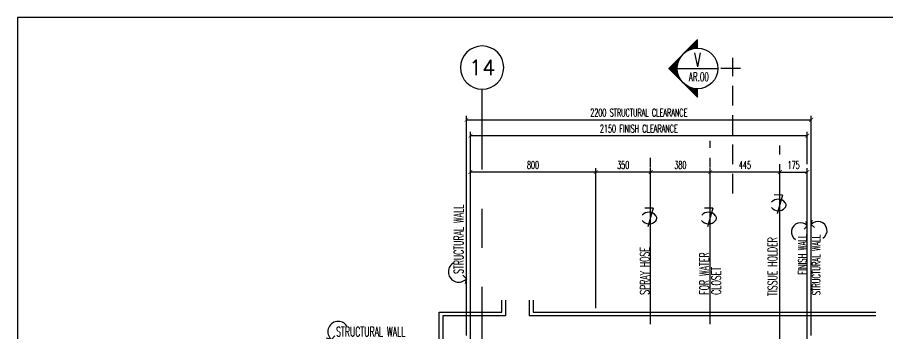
# Model space of a CAD drawing. Extents: x -171191 to -142314, y 196391 to 216316.
# Drawn here: x -171191 to -165639, y 214297 to 216316 of the extents above; entities that cross this region are included whole.
import ezdxf
from ezdxf.enums import TextEntityAlignment as Align

# ---------------------------------------------------------------- set-up
doc = ezdxf.new("R2010")
doc.units = 0
doc.header["$LTSCALE"] = 500
doc.header["$MEASUREMENT"] = 0
for name, pattern in [('CENTER2', [1.125, 0.75, -0.125, 0.125, -0.125]), ('CENTERX2', [4, 2.5, -0.5, 0.5, -0.5]), ('HIDDEN', [0.375, 0.25, -0.125])]:
    doc.linetypes.add(name, pattern=pattern)
doc.layers.get('0').update_dxf_attribs({"linetype": 'CONTINUOUS'})
doc.layers.get('DEFPOINTS').update_dxf_attribs({"linetype": 'CONTINUOUS'})
for name, color, linetype in [('ARCDIMR', 4, 'CONTINUOUS'), ('AX-CR', 2, 'CONTINUOUS'), ('AX-TXT', 2, 'CONTINUOUS'), ('AXES', 11, 'CENTERX2'), ('AXIS', 11, 'CENTER2'), ('DIM', 4, 'CONTINUOUS'), ('Dimout', 4, 'CONTINUOUS'), ('ELEV-MARK', 6, 'CONTINUOUS'), ('Plaster', 7, 'CONTINUOUS'), ('TITLE', 1, 'CONTINUOUS'), ('TXT', 2, 'CONTINUOUS'), ('WALL', 6, 'CONTINUOUS')]:
    doc.layers.add(name, color=color, linetype=linetype)
doc.styles.add('ROMANS', font='romans.shx', dxfattribs={"width": 0.6})
doc.dimstyles.new('R50', dxfattribs={"dimscale": 0, "dimtxt": 0.06, "dimasz": 0.03, "dimexe": 0.03, "dimexo": 0.03, "dimgap": 0.03, "dimtad": 1, "dimdec": 0, "dimlfac": 1000, "dimzin": 13, "dimdsep": 46, "dimtxsty": 'ROMANS', "dimblk": 'ARCHTICK', "dimcen": 0.09, "dimclrd": 4, "dimclre": 4, "dimclrt": 2, "dimadec": 0, "dimazin": 0, "dimtfac": 1, "dimtdec": 0, "dimtofl": 0, "dimtmove": 2, "dimatfit": 3, "dimldrblk": 'CLOSEDBLANK', "dimfxl": 0, "dimtolj": 1, "dimtzin": 0, "dimarcsym": 0})

# ---------------------------------------------------------------- blocks, each defined once
blk = doc.blocks.new('A0-BOX')
at = {"layer": 'TITLE'}
for p, q in [((0, 79.7), (0, 0)), ((113.3, 79.7), (0, 79.7))]:
    blk.add_line(p, q, dxfattribs=at)
blk = doc.blocks.new('_ARCHTICK')
at = {"color": 0, "linetype": 'ByBlock', "const_width": 0.15}
blk.add_lwpolyline([(-0.5, -0.5), (0.5, 0.5)], dxfattribs=at)
blk = doc.blocks.new('*D120')
at = {"layer": 'DEFPOINTS', "color": 0}
for p in [(-166150.8, 215328.4), (-166325.8, 214234.3), (-166150.8, 214234.3)]:
    blk.add_point(p, dxfattribs=at)
at = {"layer": 'Dimout', "color": 4, "lineweight": -2}
for p, q in [((-166325.8, 214259.3), (-166325.8, 215353.4)), ((-166150.8, 214259.3), (-166150.8, 215353.4)), ((-166325.8, 215328.4), (-166150.8, 215328.4))]:
    blk.add_line(p, q, dxfattribs=at)
at = {"layer": 'Dimout', "color": 4, "lineweight": -2, "xscale": 25, "yscale": 25, "zscale": 25, "rotation": 180}
blk.add_blockref('_ARCHTICK', (-166325.8, 215328.4), dxfattribs=at)
at = {"layer": 'Dimout', "color": 4, "lineweight": -2, "xscale": 25, "yscale": 25, "zscale": 25}
blk.add_blockref('_ARCHTICK', (-166150.8, 215328.4), dxfattribs=at)
at = {"layer": 'Dimout', "color": 2, "insert": (-166238.3, 215373.4), "char_height": 50, "attachment_point": 5, "style": 'ROMANS'}
blk.add_mtext('\\A1;175', dxfattribs=at)
blk = doc.blocks.new('_ClosedBlank')
at = {"color": 0, "linetype": 'ByBlock', "lineweight": -2}
for p, q in [((-1, 0.17), (0, 0)), ((-1, 0.17), (-1, -0.17)), ((0, 0), (-1, -0.17))]:
    blk.add_line(p, q, dxfattribs=at)
blk = doc.blocks.new('*D119')
at = {"layer": 'DEFPOINTS', "color": 0}
for p in [(-166770.8, 215328.4), (-166770.8, 214489.3), (-166325.8, 214495.1)]:
    blk.add_point(p, dxfattribs=at)
at = {"layer": 'Dimout', "color": 4, "lineweight": -2}
for p, q in [((-166770.8, 214514.3), (-166770.8, 215353.4)), ((-166325.8, 214520.1), (-166325.8, 215353.4)), ((-166325.8, 215328.4), (-166770.8, 215328.4))]:
    blk.add_line(p, q, dxfattribs=at)
at = {"layer": 'Dimout', "color": 4, "lineweight": -2, "xscale": 25, "yscale": 25, "zscale": 25, "rotation": 180}
blk.add_blockref('_ARCHTICK', (-166770.8, 215328.4), dxfattribs=at)
at = {"layer": 'Dimout', "color": 4, "lineweight": -2, "xscale": 25, "yscale": 25, "zscale": 25}
blk.add_blockref('_ARCHTICK', (-166325.8, 215328.4), dxfattribs=at)
at = {"layer": 'Dimout', "color": 2, "insert": (-166548.3, 215373.4), "char_height": 50, "attachment_point": 5, "style": 'ROMANS'}
blk.add_mtext('\\A1;445', dxfattribs=at)
blk = doc.blocks.new('*D118')
at = {"layer": 'DEFPOINTS', "color": 0}
for p in [(-167150.8, 215328.4), (-167150.8, 214489.3), (-166770.8, 214489.3)]:
    blk.add_point(p, dxfattribs=at)
at = {"layer": 'Dimout', "color": 4, "lineweight": -2}
for p, q in [((-167150.8, 214514.3), (-167150.8, 215353.4)), ((-166770.8, 214514.3), (-166770.8, 215353.4)), ((-166770.8, 215328.4), (-167150.8, 215328.4))]:
    blk.add_line(p, q, dxfattribs=at)
at = {"layer": 'Dimout', "color": 4, "lineweight": -2, "xscale": 25, "yscale": 25, "zscale": 25, "rotation": 180}
blk.add_blockref('_ARCHTICK', (-167150.8, 215328.4), dxfattribs=at)
at = {"layer": 'Dimout', "color": 4, "lineweight": -2, "xscale": 25, "yscale": 25, "zscale": 25}
blk.add_blockref('_ARCHTICK', (-166770.8, 215328.4), dxfattribs=at)
at = {"layer": 'Dimout', "color": 2, "insert": (-166960.8, 215373.4), "char_height": 50, "attachment_point": 5, "style": 'ROMANS'}
blk.add_mtext('\\A1;380', dxfattribs=at)
blk = doc.blocks.new('STTRUC.WALL')
at = {"layer": 'DIM'}
blk.add_arc((-0.0435, -0.0496), 0.066, 213.1771, 48.77928, dxfattribs=at)
at = {"layer": 'WALL'}
for q in [(-0.0228, -0.0234), (0.0318, -0.0075)]:
    blk.add_line((0, 0), q, dxfattribs=at)
at = {"layer": 'TXT', "style": 'ROMANS', "width": 0.6}
blk.add_text('STRUCTURAL WALL', height=0.06, dxfattribs=at).set_placement((-0.516, -0.066))
blk = doc.blocks.new('FINISH.WALL')
at = {"layer": 'DIM'}
blk.add_arc((-0.0435, 0.0496), 0.066, 311.22072, 146.8229, dxfattribs=at)
at = {"layer": 'WALL'}
for q in [(-0.0228, 0.0234), (0.0318, 0.0075)]:
    blk.add_line((0, 0), q, dxfattribs=at)
at = {"layer": 'TXT', "style": 'ROMANS', "width": 0.6}
blk.add_text('FINISH WALL', height=0.06, dxfattribs=at).set_placement((-0.3548, 0.0066))
blk = doc.blocks.new('SCNTR', base_point=(3632.66, 549.66))
for q in [(3633.89, 554.57), (3636.1, 543.44)]:
    blk.add_line((3631.12, 543.44), q)
for centre, radius, start, end in [((3633.47, 547.5), 5.23, 39.4883, 140.5117), ((3630.8, 549.38), 1.99, 133.3084, 182.4789), ((3630.8, 549.21), 1.99, 177.5211, 226.6916), ((3633.47, 551.09), 5.23, 219.4883, 320.5117)]:
    blk.add_arc(centre, radius, start, end)
blk = doc.blocks.new('*X33')
at = {"color": 0}
for p, q in [((14608, 7877), (14819, 8088)), ((14625, 7890), (14821, 8086)), ((14637, 7899), (14823, 8084)), ((14647, 7905), (14825, 8082)), ((14656, 7910), (14826, 8081)), ((14664, 7915), (14828, 8079)), ((14671, 7919), (14830, 8077)), ((14678, 7922), (14832, 8075)), ((14685, 7925), (14833, 8073)), ((14691, 7928), (14835, 8072)), ((14697, 7930), (14837, 8070)), ((14703, 7933), (14839, 8068)), ((14709, 7935), (14841, 8066)), ((14714, 7937), (14842, 8065)), ((14719, 7938), (14844, 8063)), ((14725, 7940), (14846, 8061)), ((14730, 7941), (14848, 8059)), ((14734, 7943), (14849, 8058)), ((14739, 7944), (14851, 8056)), ((14744, 7945), (14853, 8054)), ((14749, 7946), (14855, 8052)), ((14753, 7947), (14856, 8051)), ((14757, 7948), (14858, 8049)), ((14762, 7949), (14860, 8047)), ((14766, 7950), (14862, 8045)), ((14770, 7950), (14863, 8043)), ((14774, 7951), (14865, 8042)), ((14778, 7951), (14867, 8040)), ((14782, 7952), (14869, 8038)), ((14786, 7952), (14871, 8036)), ((14790, 7953), (14872, 8035)), ((14794, 7953), (14874, 8033)), ((14798, 7953), (14876, 8031)), ((14802, 7953), (14878, 8029)), ((14805, 7954), (14879, 8028)), ((14809, 7954), (14881, 8026)), ((14813, 7954), (14883, 8024)), ((14816, 7954), (14885, 8022)), ((14820, 7954), (14886, 8020)), ((14823, 7954), (14888, 8019)), ((14827, 7954), (14890, 8017)), ((14830, 7954), (14892, 8015)), ((14834, 7953), (14894, 8013)), ((14837, 7953), (14895, 8012)), ((14840, 7953), (14897, 8010)), ((14844, 7953), (14899, 8008)), ((14847, 7953), (14901, 8006)), ((14850, 7952), (14902, 8005)), ((14853, 7952), (14904, 8003)), ((14856, 7952), (14906, 8001)), ((14860, 7951), (14908, 7999)), ((14863, 7951), (14909, 7997)), ((14866, 7950), (14911, 7996)), ((14869, 7950), (14913, 7994)), ((14872, 7949), (14915, 7992)), ((14875, 7949), (14917, 7990)), ((14878, 7948), (14918, 7989)), ((14881, 7948), (14920, 7987)), ((14884, 7947), (14922, 7985)), ((14887, 7947), (14924, 7983)), ((14890, 7946), (14925, 7982)), ((14893, 7945), (14927, 7980)), ((14895, 7945), (14929, 7978)), ((14898, 7944), (14931, 7976)), ((14901, 7943), (14932, 7974)), ((14904, 7942), (14934, 7973)), ((14907, 7942), (14936, 7971)), ((14909, 7941), (14938, 7969)), ((14912, 7940), (14939, 7967)), ((14915, 7939), (14941, 7966)), ((14917, 7938), (14943, 7964)), ((14920, 7937), (14945, 7962)), ((14923, 7937), (14947, 7960)), ((14925, 7936), (14948, 7959)), ((14928, 7935), (14950, 7957)), ((14931, 7934), (14952, 7955)), ((14933, 7933), (14954, 7953)), ((14936, 7932), (14955, 7952)), ((14938, 7931), (14957, 7950)), ((14941, 7930), (14959, 7948)), ((14943, 7929), (14961, 7946)), ((14946, 7928), (14962, 7944)), ((14948, 7927), (14964, 7943)), ((14951, 7926), (14966, 7941)), ((14953, 7925), (14968, 7939)), ((14956, 7923), (14970, 7937)), ((14958, 7922), (14971, 7936)), ((14960, 7921), (14973, 7934)), ((14963, 7920), (14975, 7932)), ((14965, 7919), (14977, 7930)), ((14967, 7918), (14978, 7929)), ((14970, 7916), (14980, 7927)), ((14972, 7915), (14982, 7925)), ((14974, 7914), (14984, 7923)), ((14977, 7913), (14985, 7921)), ((14979, 7911), (14987, 7920)), ((14981, 7910), (14989, 7918)), ((14983, 7909), (14991, 7916)), ((14986, 7908), (14993, 7914)), ((14360, 7629), (14571, 7839)), ((14364, 7629), (14557, 7822)), ((14368, 7629), (14549, 7810)), ((14371, 7629), (14542, 7800)), ((14375, 7629), (14537, 7791)), ((14378, 7629), (14533, 7783)), ((14382, 7629), (14529, 7776)), ((14988, 7906), (14994, 7913)), ((14990, 7905), (14996, 7911)), ((14992, 7903), (14998, 7909)), ((14994, 7902), (15000, 7907)), ((14997, 7901), (15001, 7906)), ((14999, 7899), (15003, 7904)), ((15001, 7898), (15005, 7902)), ((15003, 7896), (15007, 7900)), ((15005, 7895), (15008, 7898)), ((15007, 7894), (15010, 7897)), ((15009, 7892), (15012, 7895)), ((15011, 7891), (15014, 7893)), ((15013, 7889), (15016, 7891)), ((15015, 7888), (15017, 7890)), ((15017, 7886), (15019, 7888)), ((15019, 7884), (15021, 7886)), ((15021, 7883), (15023, 7884)), ((15023, 7881), (15024, 7883)), ((15025, 7880), (15026, 7881)), ((15027, 7878), (15028, 7879)), ((15029, 7877), (15030, 7877)), ((15031, 7875), (15031, 7875)), ((15033, 7873), (15033, 7874)), ((15035, 7872), (15035, 7872)), ((15036, 7870), (15037, 7870)), ((15038, 7868), (15038, 7868)), ((15040, 7867), (15040, 7867)), ((15042, 7865), (15042, 7865)), ((15044, 7863), (15044, 7863)), ((15046, 7861), (15046, 7861)), ((15047, 7860), (15047, 7860)), ((15051, 7856), (15051, 7856)), ((15053, 7854), (15053, 7854)), ((15054, 7852), (15054, 7853)), ((15056, 7851), (15056, 7851)), ((15058, 7849), (15058, 7849)), ((15059, 7847), (15060, 7847)), ((15061, 7845), (15061, 7845)), ((15063, 7843), (15063, 7844)), ((15064, 7841), (15065, 7842)), ((15066, 7839), (15067, 7840)), ((15068, 7837), (15069, 7838)), ((15069, 7836), (15070, 7837)), ((15071, 7834), (15072, 7835)), ((15072, 7832), (15074, 7833)), ((15074, 7830), (15076, 7831)), ((15076, 7828), (15077, 7830)), ((15077, 7826), (15079, 7828)), ((15079, 7824), (15081, 7826)), ((15080, 7822), (15083, 7824)), ((15082, 7820), (15084, 7822)), ((15083, 7818), (15086, 7821)), ((15085, 7815), (15088, 7819)), ((15086, 7813), (15090, 7817)), ((15087, 7811), (15092, 7815)), ((15089, 7809), (15093, 7814)), ((15090, 7807), (15095, 7812)), ((15092, 7805), (15097, 7810)), ((15093, 7803), (15099, 7808)), ((15094, 7801), (15100, 7807)), ((15096, 7798), (15102, 7805)), ((15097, 7796), (15104, 7803)), ((15098, 7794), (15106, 7801)), ((15100, 7792), (15107, 7799)), ((15101, 7790), (15109, 7798)), ((15102, 7787), (15111, 7796)), ((15104, 7785), (15113, 7794)), ((15105, 7783), (15115, 7792)), ((15106, 7780), (15116, 7791)), ((15107, 7778), (15118, 7789)), ((15108, 7776), (15120, 7787)), ((15110, 7773), (15122, 7785)), ((15111, 7771), (15123, 7784)), ((15112, 7769), (15125, 7782)), ((15113, 7766), (15127, 7780)), ((15114, 7764), (15129, 7778)), ((15115, 7761), (15130, 7777)), ((15116, 7759), (15132, 7775)), ((14385, 7629), (14525, 7769)), ((14389, 7629), (14522, 7762)), ((14392, 7629), (14519, 7756)), ((14396, 7629), (14517, 7750)), ((14399, 7629), (14515, 7744)), ((14403, 7629), (14513, 7739)), ((14406, 7629), (14511, 7733)), ((14410, 7629), (14509, 7728)), ((14413, 7629), (14507, 7723)), ((14417, 7629), (14506, 7718)), ((14421, 7629), (14505, 7713)), ((14424, 7629), (14503, 7708)), ((14428, 7629), (14502, 7703)), ((14431, 7629), (14501, 7699)), ((14435, 7629), (14500, 7694)), ((14438, 7629), (14499, 7690)), ((14442, 7629), (14499, 7686)), ((14445, 7629), (14498, 7681)), ((14449, 7629), (14497, 7677)), ((14452, 7629), (14497, 7673)), ((14456, 7629), (14496, 7669)), ((14459, 7629), (14496, 7665)), ((14463, 7629), (14495, 7661)), ((14466, 7629), (14495, 7657)), ((14470, 7629), (14494, 7653)), ((14474, 7629), (14494, 7649)), ((14477, 7629), (14494, 7646)), ((14481, 7629), (14494, 7642)), ((14484, 7629), (14494, 7638)), ((15117, 7756), (15134, 7773)), ((15118, 7754), (15136, 7771)), ((15119, 7751), (15137, 7769)), ((15121, 7749), (15139, 7768)), ((15122, 7746), (15141, 7766)), ((15122, 7744), (15143, 7764)), ((15123, 7741), (15145, 7762)), ((15124, 7739), (15146, 7761)), ((15125, 7736), (15148, 7759)), ((15126, 7733), (15150, 7757)), ((15127, 7731), (15152, 7755)), ((15128, 7728), (15153, 7754)), ((15129, 7725), (15155, 7752)), ((15130, 7723), (15157, 7750)), ((15130, 7720), (15159, 7748)), ((15131, 7717), (15160, 7746)), ((15132, 7714), (15162, 7745)), ((15133, 7712), (15164, 7743)), ((15133, 7709), (15166, 7741)), ((15134, 7706), (15168, 7739)), ((15135, 7703), (15169, 7738)), ((15136, 7700), (15171, 7736)), ((15136, 7697), (15173, 7734)), ((15137, 7695), (15175, 7732)), ((15137, 7692), (15176, 7731)), ((15138, 7689), (15178, 7729)), ((15139, 7686), (15180, 7727)), ((15139, 7683), (15182, 7725)), ((15140, 7680), (15183, 7723)), ((15140, 7676), (15185, 7722)), ((15140, 7673), (15187, 7720)), ((15141, 7670), (15189, 7718)), ((15141, 7667), (15191, 7716)), ((15142, 7664), (15192, 7715)), ((15142, 7661), (15194, 7713)), ((15142, 7658), (15196, 7711)), ((15143, 7654), (15198, 7709)), ((15143, 7651), (15199, 7708)), ((15143, 7648), (15201, 7706)), ((15143, 7644), (15203, 7704)), ((15143, 7641), (15205, 7702)), ((15143, 7637), (15206, 7700)), ((15143, 7634), (15208, 7699)), ((15144, 7631), (15210, 7697)), ((15145, 7629), (15212, 7695)), ((15149, 7629), (15214, 7693)), ((15152, 7629), (15215, 7692)), ((15156, 7629), (15217, 7690)), ((15159, 7629), (15219, 7688)), ((15163, 7629), (15221, 7686)), ((15167, 7629), (15222, 7685)), ((15170, 7629), (15224, 7683)), ((15174, 7629), (15226, 7681)), ((15177, 7629), (15228, 7679)), ((15181, 7629), (15229, 7678)), ((15184, 7629), (15231, 7676)), ((15188, 7629), (15233, 7674)), ((15191, 7629), (15235, 7672)), ((15195, 7629), (15236, 7670)), ((15198, 7629), (15238, 7669)), ((15202, 7629), (15240, 7667)), ((15205, 7629), (15242, 7665)), ((15209, 7629), (15244, 7663)), ((15212, 7629), (15245, 7662)), ((15216, 7629), (15247, 7660)), ((15220, 7629), (15249, 7658)), ((15223, 7629), (15251, 7656)), ((15227, 7629), (15252, 7655)), ((15230, 7629), (15254, 7653)), ((15234, 7629), (15256, 7651)), ((15237, 7629), (15258, 7649)), ((15241, 7629), (15259, 7647)), ((15244, 7629), (15261, 7646)), ((15248, 7629), (15263, 7644)), ((15251, 7629), (15265, 7642)), ((15255, 7629), (15267, 7640)), ((15258, 7629), (15268, 7639)), ((15262, 7629), (15270, 7637)), ((15266, 7629), (15272, 7635)), ((14488, 7629), (14494, 7635)), ((14491, 7629), (14494, 7631)), ((15269, 7629), (15274, 7633)), ((15273, 7629), (15275, 7632)), ((15276, 7629), (15277, 7630))]:
    blk.add_line(p, q, dxfattribs=at)
blk = doc.blocks.new('AXU')
at = {"layer": 'AX-CR'}
blk.add_circle((0, 350), 350, dxfattribs=at)
at = {"layer": 'AX-TXT', "style": 'ROMANS'}
blk.add_attdef('AX', text='', height=250, dxfattribs=at).set_placement((0, 350), align=Align.MIDDLE)
blk = doc.blocks.new('STRUC.W')
at = {"layer": 'DIM'}
blk.add_arc((0.0435, 0.0496), 0.066, 33.1771, 228.7793, dxfattribs=at)
at = {"layer": 'WALL'}
for q in [(-0.0318, 0.0075), (0.0228, 0.0234)]:
    blk.add_line((0, 0), q, dxfattribs=at)
at = {"layer": 'TXT', "style": 'ROMANS', "width": 0.6}
blk.add_text('STRUCTURAL WALL', height=0.06, dxfattribs=at).set_placement((0.0308, 0.0198))
blk = doc.blocks.new('*D111')
at = {"layer": 'DEFPOINTS', "color": 0}
for p in [(-168300.8, 215328.4), (-167500.8, 214489.3), (-168300.8, 214259.3)]:
    blk.add_point(p, dxfattribs=at)
at = {"layer": 'Dimout', "color": 4, "lineweight": -2}
for p, q in [((-168300.8, 214284.3), (-168300.8, 215353.4)), ((-167500.8, 214514.3), (-167500.8, 215353.4)), ((-167500.8, 215328.4), (-168300.8, 215328.4))]:
    blk.add_line(p, q, dxfattribs=at)
at = {"layer": 'Dimout', "color": 4, "lineweight": -2, "xscale": 25, "yscale": 25, "zscale": 25, "rotation": 180}
blk.add_blockref('_ARCHTICK', (-168300.8, 215328.4), dxfattribs=at)
at = {"layer": 'Dimout', "color": 4, "lineweight": -2, "xscale": 25, "yscale": 25, "zscale": 25}
blk.add_blockref('_ARCHTICK', (-167500.8, 215328.4), dxfattribs=at)
at = {"layer": 'Dimout', "color": 2, "insert": (-167900.8, 215373.4), "char_height": 50, "attachment_point": 5, "style": 'ROMANS'}
blk.add_mtext('\\A1;800', dxfattribs=at)
blk = doc.blocks.new('*D102')
at = {"layer": 'DEFPOINTS', "color": 0}
for p in [(-166125.8, 215662.2), (-168325.8, 214259.3), (-166125.8, 214259.3)]:
    blk.add_point(p, dxfattribs=at)
at = {"layer": 'Dimout', "color": 4, "lineweight": -2}
for p, q in [((-168325.8, 214284.3), (-168325.8, 215687.2)), ((-166125.8, 214284.3), (-166125.8, 215687.2)), ((-168325.8, 215662.2), (-166125.8, 215662.2))]:
    blk.add_line(p, q, dxfattribs=at)
at = {"layer": 'Dimout', "color": 4, "lineweight": -2, "xscale": 25, "yscale": 25, "zscale": 25, "rotation": 180}
blk.add_blockref('_ARCHTICK', (-168325.8, 215662.2), dxfattribs=at)
at = {"layer": 'Dimout', "color": 4, "lineweight": -2, "xscale": 25, "yscale": 25, "zscale": 25}
blk.add_blockref('_ARCHTICK', (-166125.8, 215662.2), dxfattribs=at)
at = {"layer": 'Dimout', "color": 2, "insert": (-167225.8, 215707.2), "char_height": 50, "attachment_point": 5, "style": 'ROMANS'}
blk.add_mtext('\\A1;2200 STRUCTURAL CLEARANCE', dxfattribs=at)
blk = doc.blocks.new('*D101')
at = {"layer": 'DEFPOINTS', "color": 0}
for p in [(-168300.8, 215560.3), (-166150.8, 215353.4), (-168300.8, 214234.3)]:
    blk.add_point(p, dxfattribs=at)
at = {"layer": 'Dimout', "color": 4, "lineweight": -2}
for p, q in [((-168300.8, 214259.3), (-168300.8, 215585.3)), ((-166150.8, 215560.3), (-168300.8, 215560.3)), ((-166150.8, 215378.4), (-166150.8, 215585.3))]:
    blk.add_line(p, q, dxfattribs=at)
at = {"layer": 'Dimout', "color": 4, "lineweight": -2, "xscale": 25, "yscale": 25, "zscale": 25, "rotation": 180}
blk.add_blockref('_ARCHTICK', (-168300.8, 215560.3), dxfattribs=at)
at = {"layer": 'Dimout', "color": 4, "lineweight": -2, "xscale": 25, "yscale": 25, "zscale": 25}
blk.add_blockref('_ARCHTICK', (-166150.8, 215560.3), dxfattribs=at)
at = {"layer": 'Dimout', "color": 2, "insert": (-167225.8, 215605.3), "char_height": 50, "attachment_point": 5, "style": 'ROMANS'}
blk.add_mtext('\\A1;2150 FINISH CLEARANCE', dxfattribs=at)
blk = doc.blocks.new('*D100')
at = {"layer": 'DEFPOINTS', "color": 0}
for p in [(-167500.8, 215328.4), (-167150.8, 214489.3), (-167500.8, 214434.3)]:
    blk.add_point(p, dxfattribs=at)
at = {"layer": 'Dimout', "color": 4, "lineweight": -2}
for p, q in [((-167500.8, 214459.3), (-167500.8, 215353.4)), ((-167150.8, 214514.3), (-167150.8, 215353.4)), ((-167150.8, 215328.4), (-167500.8, 215328.4))]:
    blk.add_line(p, q, dxfattribs=at)
at = {"layer": 'Dimout', "color": 4, "lineweight": -2, "xscale": 25, "yscale": 25, "zscale": 25, "rotation": 180}
blk.add_blockref('_ARCHTICK', (-167500.8, 215328.4), dxfattribs=at)
at = {"layer": 'Dimout', "color": 4, "lineweight": -2, "xscale": 25, "yscale": 25, "zscale": 25}
blk.add_blockref('_ARCHTICK', (-167150.8, 215328.4), dxfattribs=at)
at = {"layer": 'Dimout', "color": 2, "insert": (-167325.8, 215373.4), "char_height": 50, "attachment_point": 5, "style": 'ROMANS'}
blk.add_mtext('\\A1;350', dxfattribs=at)

msp = doc.modelspace()

# ---------------------------------------------------------------- linework, layer by layer
at = {"layer": 'AXES'}
msp.add_line((-168225.8, 211344.4), (-168225.8, 215857.2), dxfattribs=at)
at = {"layer": 'AXIS'}
for p, q in [((-166770.8, 214357.5), (-166770.8, 215528.1)), ((-167150.8, 214357.5), (-167150.8, 215454.7)), ((-166325.8, 214440.7), (-166325.8, 215498))]:
    msp.add_line(p, q, dxfattribs=at)
at = {"layer": 'ELEV-MARK', "color": 6}
for p, q in [((-166851.2, 216173.6), (-167035.1, 215989.7)), ((-166851.2, 215805.9), (-167035.1, 215989.7)), ((-166981.2, 215989.7), (-166721.2, 215989.7))]:
    msp.add_line(p, q, dxfattribs=at)
at = {"layer": 'ELEV-MARK', "color": 6, "linetype": 'HIDDEN'}
for p, q in [((-166626.7, 215190.9), (-166626.7, 216058.2)), ((-166577.8, 215989.7), (-166721.2, 215989.7))]:
    msp.add_line(p, q, dxfattribs=at)
at = {"layer": 'ELEV-MARK', "color": 6}
msp.add_circle((-166851.2, 215989.7), 130, dxfattribs=at)
at = {"layer": 'Plaster'}
for points in [[(-168100.8, 212174.8), (-168100.8, 212284.3), (-168500.8, 212284.3), (-168500.8, 214434.3), (-168100.8, 214434.3), (-168100.8, 214509.3)], [(-167900.8, 214509.3), (-167900.8, 214434.3), (-165713.3, 214434.3)]]:
    msp.add_lwpolyline(points, dxfattribs=at)
at = {"layer": 'WALL', "linetype": 'ByBlock'}
for p, q in [((-168075.8, 214509.3), (-168075.8, 214409.3)), ((-167925.8, 214509.3), (-167925.8, 214409.3)), ((-168475.8, 214409.3), (-168475.8, 212309.3))]:
    msp.add_line(p, q, dxfattribs=at)
at = {"layer": 'WALL'}
for p, q in [((-168075.8, 214409.3), (-168475.8, 214409.3)), ((-165713.3, 214409.3), (-167925.8, 214409.3))]:
    msp.add_line(p, q, dxfattribs=at)

# ---------------------------------------------------------------- block references
at = {"xscale": 250, "yscale": 250, "zscale": 250}
msp.add_blockref('A0-BOX', (-171191.3, 196390.7), dxfattribs=at)
at = {"layer": 'ARCDIMR', "xscale": 10.75199999992786, "yscale": 10.75199999992037, "zscale": 10.752, "rotation": 177.9223056488911}
for p in [(-166327.6, 215113.6), (-167152.6, 215030.4), (-166772.6, 215030.4)]:
    msp.add_blockref('SCNTR', p, dxfattribs=at)
at = {"layer": 'AXES'}
ref = msp.add_blockref('AXU', (-168225.8, 216133.2), dxfattribs=dict(at, xscale=-0.3942857142828871, yscale=0.3942857142828871, zscale=0.3942857142857143, rotation=180))
ref.add_attrib('AX', '14', dxfattribs={"layer": 'AX-TXT', "color": 6, "height": 98.57, "style": 'ROMANS'}).set_placement((-168225.8, 215995.2), align=Align.MIDDLE)
at = {"layer": 'ELEV-MARK', "color": 11, "xscale": -0.3999999999068677, "yscale": 0.3999999999068677, "zscale": 0.4, "rotation": 90}
msp.add_blockref('*X33', (-163799.7, 221916.3), dxfattribs=at)
at = {"layer": 'WALL', "rotation": 90}
for name, p, xscale, yscale, zscale in [('STRUC.W', (-168325.8, 214647.4), 1000, 1000, 1000), ('FINISH.WALL', (-166150.8, 214984.5), 875, 875, 875), ('STTRUC.WALL', (-166125.8, 214993.1), 875, 875, 875)]:
    msp.add_blockref(name, p, dxfattribs=dict(at, xscale=xscale, yscale=yscale, zscale=zscale))
at = {"layer": 'WALL', "xscale": 1000, "yscale": 1000, "zscale": 1000}
msp.add_blockref('STRUC.W', (-169187.9, 214259.3), dxfattribs=at)

# ---------------------------------------------------------------- texts
at = {"layer": 'ELEV-MARK', "color": 6, "style": 'ROMANS', "width": 0.6}
msp.add_attdef('V', text='1', height=90, dxfattribs=at).set_placement((-166852.2, 216044.9), align=Align.MIDDLE)
at = {"layer": 'ELEV-MARK', "color": 2, "style": 'ROMANS', "width": 0.6}
msp.add_attdef('AR.00', text='S-00', height=56, dxfattribs=at).set_placement((-166843, 215936.6), align=Align.MIDDLE)
at = {"layer": 'TXT', "style": 'ROMANS', "width": 0.6}
for s, p in [('TISSUE HOLDER', (-166342.8, 214536.9)), ('SPRAY HOSE', (-167158.3, 214545)), ('FOR WATER', (-166778.3, 214545)), ('CLOSET', (-166701.9, 214545))]:
    msp.add_text(s, height=60, rotation=90, dxfattribs=at).set_placement(p)

# ---------------------------------------------------------------- dimensions: what is measured, and where the dimension line sits
at = {"layer": 'Dimout'}
for base, p1, p2, text, picture, middle in [((-166125.8, 215662.2), (-168325.8, 214259.3), (-166125.8, 214259.3), '<> STRUCTURAL CLEARANCE', '*D102', (-167225.8, 215707.2)), ((-168300.8, 215560.3), (-166150.8, 215353.4), (-168300.8, 214234.3), '<> FINISH CLEARANCE', '*D101', (-167225.8, 215605.3))]:
    dim = msp.add_linear_dim(base=base, p1=p1, p2=p2, text=text, dimstyle='R50', override={"dimscale": 25, "dimtxt": 2, "dimasz": 1, "dimexe": 1, "dimexo": 1, "dimgap": 0.8, "dimlfac": 1}, dxfattribs=at)
    dim.commit()
    dim.dimension.update_dxf_attribs({"geometry": picture, "text_midpoint": middle})
for base, p1, p2, picture, middle in [((-168300.8, 215328.4), (-167500.8, 214489.3), (-168300.8, 214259.3), '*D111', (-167900.8, 215373.4)), ((-167500.8, 215328.4), (-167150.8, 214489.3), (-167500.8, 214434.3), '*D100', (-167325.8, 215373.4)), ((-167150.8, 215328.4), (-166770.8, 214489.3), (-167150.8, 214489.3), '*D118', (-166960.8, 215373.4)), ((-166770.8, 215328.4), (-166325.8, 214495.1), (-166770.8, 214489.3), '*D119', (-166548.3, 215373.4)), ((-166150.8, 215328.4), (-166325.8, 214234.3), (-166150.8, 214234.3), '*D120', (-166238.3, 215373.4))]:
    dim = msp.add_linear_dim(base=base, p1=p1, p2=p2, dimstyle='R50', override={"dimscale": 25, "dimtxt": 2, "dimasz": 1, "dimexe": 1, "dimexo": 1, "dimgap": 0.8, "dimlfac": 1}, dxfattribs=at)
    dim.commit()
    dim.dimension.update_dxf_attribs({"geometry": picture, "text_midpoint": middle})

doc.saveas('drawing.dxf')
